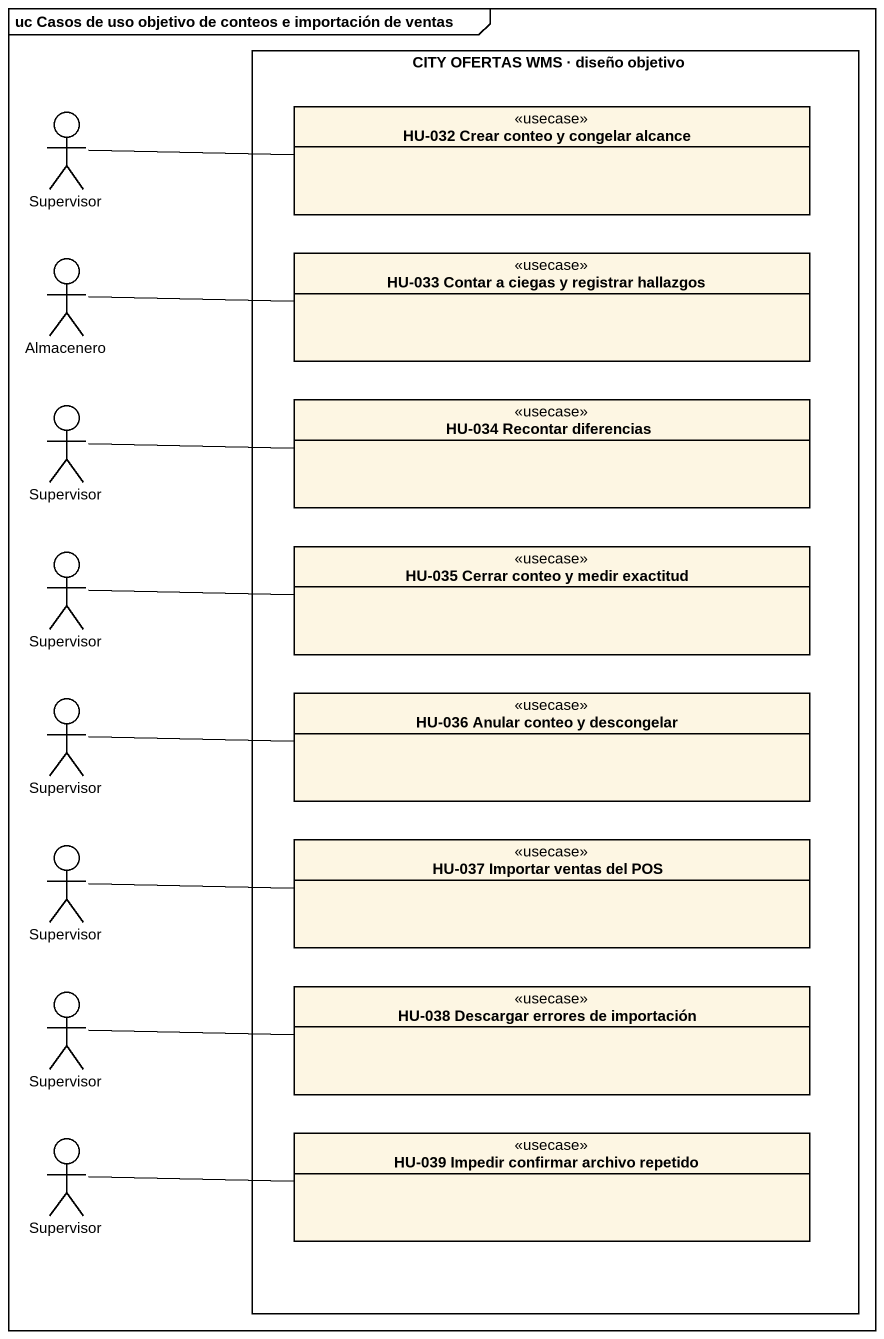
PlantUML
@startuml
mainframe uc Casos de uso objetivo de conteos e importación de ventas
allowmixing
hide circle
hide empty members
rectangle "CITY OFERTAS WMS · diseño objetivo" as CITY_OFERTAS_WMS_diseño {
  class "HU-032 Crear conteo y congelar alcance" as HU_032_Crear_conteo_y <<usecase>>
  class "HU-033 Contar a ciegas y registrar hallazgos" as HU_033_Contar_a_ciegas_y <<usecase>>
  class "HU-034 Recontar diferencias" as HU_034_Recontar_diferencias <<usecase>>
  class "HU-035 Cerrar conteo y medir exactitud" as HU_035_Cerrar_conteo_y <<usecase>>
  class "HU-036 Anular conteo y descongelar" as HU_036_Anular_conteo_y <<usecase>>
  class "HU-037 Importar ventas del POS" as HU_037_Importar_ventas_del <<usecase>>
  class "HU-038 Descargar errores de importación" as HU_038_Descargar_errores_de <<usecase>>
  class "HU-039 Impedir confirmar archivo repetido" as HU_039_Impedir_confirmar <<usecase>>
}
actor Supervisor
actor Almacenero
actor "Supervisor" as Supervisor_2
actor "Supervisor" as Supervisor_3
actor "Supervisor" as Supervisor_4
actor "Supervisor" as Supervisor_5
actor "Supervisor" as Supervisor_6
actor "Supervisor" as Supervisor_7
Supervisor -right- HU_032_Crear_conteo_y
Almacenero -right- HU_033_Contar_a_ciegas_y
Supervisor_2 -right- HU_034_Recontar_diferencias
Supervisor_3 -right- HU_035_Cerrar_conteo_y
Supervisor_4 -right- HU_036_Anular_conteo_y
Supervisor_5 -right- HU_037_Importar_ventas_del
Supervisor_6 -right- HU_038_Descargar_errores_de
Supervisor_7 -right- HU_039_Impedir_confirmar
@enduml
